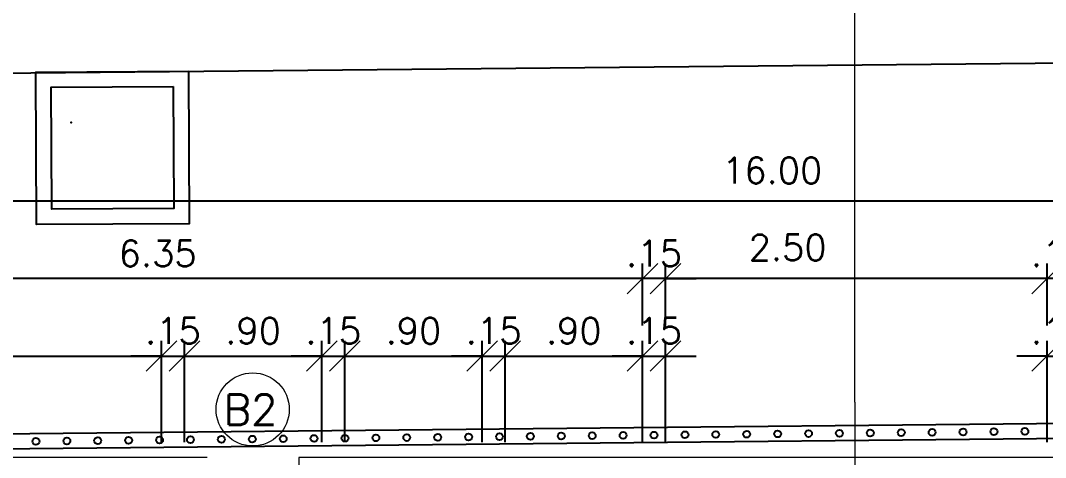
# Model space of a CAD drawing. Header units: millimetres. Extents: x 521 to 1055, y 261 to 520.
# Drawn here: x 533.59 to 540.3, y 424.25 to 427.11 of the extents above; entities that cross this region are included whole.
import ezdxf
from ezdxf.enums import TextEntityAlignment as Align

# ---------------------------------------------------------------- set-up
doc = ezdxf.new("R2010")
doc.units = ezdxf.units.MM
doc.linetypes.add('CONTINU', pattern=[0])
doc.linetypes.add('DASHDOTX2', pattern=[2, 1, -0.5, 0, -0.5])
doc.layers.add('0.1', color=8, linetype='Continuous', lineweight=13)
for name, color, linetype in [('01', 8, 'Continuous'), ('02', 1, 'Continuous'), ('parede', 5, 'Continuous'), ('PENA_02_VEG', 8, 'Continuous')]:
    doc.layers.add(name, color=color, linetype=linetype)
doc.styles.add('ROMANS', font='romans')
doc.styles.get("Standard").update_dxf_attribs({"font": 'romans.shx'})
doc.dimstyles.new('Fares Eng - 50', dxfattribs={"dimscale": 2, "dimtxt": 0.085, "dimasz": 0.1, "dimexe": 0.05, "dimexo": 0.05, "dimgap": 0.04, "dimtad": 1, "dimzin": 4, "dimdsep": 46, "dimtxsty": 'ROMANS', "dimblk1": 'OBLIQUE', "dimblk2": 'OBLIQUE', "dimsah": 1, "dimcen": 0.05, "dimdle": 0.05, "dimclrd": 8, "dimclre": 8, "dimclrt": 8, "dimaunit": 1, "dimadec": 0, "dimazin": 0, "dimtfac": 1, "dimtix": 1, "dimtmove": 2, "dimatfit": 0, "dimldrblk": 'OPEN90', "dimfxl": 1, "dimtolj": 1, "dimtzin": 0, "dimarcsym": 0})

# ---------------------------------------------------------------- blocks, each defined once
blk = doc.blocks.new('_OBLIQUE')
at = {"color": 0, "linetype": 'ByBlock'}
blk.add_line((-0.5, -0.5), (0.5, 0.5), dxfattribs=at)
blk = doc.blocks.new('*D1078')
at = {"layer": '0.1', "color": 8, "linetype": 'CONTINU', "lineweight": -2, "transparency": 16777216}
for p, q in [((531.314, 424.3465), (531.314, 425.0113)), ((534.514, 424.3465), (534.514, 425.0113)), ((531.214, 424.9113), (534.614, 424.9113))]:
    blk.add_line(p, q, dxfattribs=at)
at = {"layer": 'DEFPOINTS', "color": 0, "linetype": 'CONTINU', "lineweight": -2, "transparency": 16777216}
for p in [(534.514, 424.9113), (531.314, 424.2465), (534.514, 424.2465)]:
    blk.add_point(p, dxfattribs=at)
at = {"layer": '0.1', "color": 8, "linetype": 'CONTINU', "lineweight": -2, "transparency": 16777216, "xscale": 0.2, "yscale": 0.2, "zscale": 0.2, "rotation": 180}
blk.add_blockref('_OBLIQUE', (531.314, 424.9113), dxfattribs=at)
at = {"layer": '0.1', "color": 8, "linetype": 'CONTINU', "lineweight": -2, "transparency": 16777216, "xscale": 0.2, "yscale": 0.2, "zscale": 0.2}
blk.add_blockref('_OBLIQUE', (534.514, 424.9113), dxfattribs=at)
at = {"layer": '0.1', "color": 8, "linetype": 'CONTINU', "transparency": 16777216, "insert": (532.914, 425.0763), "char_height": 0.17, "attachment_point": 5, "style": 'ROMANS'}
blk.add_mtext('\\A1;3.20', dxfattribs=at)
blk = doc.blocks.new('_Open90')
at = {"color": 0, "linetype": 'ByBlock', "lineweight": -2}
for p, q in [((-0.5, 0.5), (0, 0)), ((0, 0), (-1, 0)), ((0, 0), (-0.5, -0.5))]:
    blk.add_line(p, q, dxfattribs=at)
blk = doc.blocks.new('*D1080')
at = {"layer": '0.1', "color": 8, "lineweight": -2, "transparency": 16777216}
for p, q in [((535.564, 424.3465), (535.564, 425.0113)), ((535.714, 424.3465), (535.714, 425.0113)), ((535.564, 424.9113), (535.364, 424.9113)), ((535.564, 424.9113), (535.714, 424.9113)), ((535.714, 424.9113), (535.914, 424.9113))]:
    blk.add_line(p, q, dxfattribs=at)
at = {"layer": 'DEFPOINTS', "color": 0, "lineweight": -2, "transparency": 16777216}
for p in [(535.714, 424.9113), (535.564, 424.2465), (535.714, 424.2465)]:
    blk.add_point(p, dxfattribs=at)
at = {"layer": '0.1', "color": 8, "lineweight": -2, "transparency": 16777216, "xscale": 0.2, "yscale": 0.2, "zscale": 0.2}
blk.add_blockref('_OBLIQUE', (535.564, 424.9113), dxfattribs=at)
at = {"layer": '0.1', "color": 8, "lineweight": -2, "transparency": 16777216, "xscale": 0.2, "yscale": 0.2, "zscale": 0.2, "rotation": 180}
blk.add_blockref('_OBLIQUE', (535.714, 424.9113), dxfattribs=at)
at = {"layer": '0.1', "color": 8, "transparency": 16777216, "insert": (535.639, 425.0763), "char_height": 0.17, "attachment_point": 5, "style": 'ROMANS'}
blk.add_mtext('\\A1;.15', dxfattribs=at)
blk = doc.blocks.new('*D1081')
at = {"layer": '0.1', "color": 8, "lineweight": -2, "transparency": 16777216}
for p, q in [((535.714, 424.3465), (535.714, 425.0113)), ((536.614, 424.3465), (536.614, 425.0113)), ((535.614, 424.9113), (536.714, 424.9113))]:
    blk.add_line(p, q, dxfattribs=at)
at = {"layer": 'DEFPOINTS', "color": 0, "lineweight": -2, "transparency": 16777216}
for p in [(536.614, 424.9113), (535.714, 424.2465), (536.614, 424.2465)]:
    blk.add_point(p, dxfattribs=at)
at = {"layer": '0.1', "color": 8, "lineweight": -2, "transparency": 16777216, "xscale": 0.2, "yscale": 0.2, "zscale": 0.2, "rotation": 180}
blk.add_blockref('_OBLIQUE', (535.714, 424.9113), dxfattribs=at)
at = {"layer": '0.1', "color": 8, "lineweight": -2, "transparency": 16777216, "xscale": 0.2, "yscale": 0.2, "zscale": 0.2}
blk.add_blockref('_OBLIQUE', (536.614, 424.9113), dxfattribs=at)
at = {"layer": '0.1', "color": 8, "transparency": 16777216, "insert": (536.164, 425.0763), "char_height": 0.17, "attachment_point": 5, "style": 'ROMANS'}
blk.add_mtext('\\A1;.90', dxfattribs=at)
blk = doc.blocks.new('*D1082')
at = {"layer": '0.1', "color": 8, "linetype": 'CONTINU', "lineweight": -2, "transparency": 16777216}
for p, q in [((536.614, 424.3465), (536.614, 425.0113)), ((536.764, 424.3465), (536.764, 425.0113)), ((536.614, 424.9113), (536.414, 424.9113)), ((536.614, 424.9113), (536.764, 424.9113)), ((536.764, 424.9113), (536.964, 424.9113))]:
    blk.add_line(p, q, dxfattribs=at)
at = {"layer": 'DEFPOINTS', "color": 0, "linetype": 'CONTINU', "lineweight": -2, "transparency": 16777216}
for p in [(536.764, 424.9113), (536.614, 424.2465), (536.764, 424.2465)]:
    blk.add_point(p, dxfattribs=at)
at = {"layer": '0.1', "color": 8, "linetype": 'CONTINU', "lineweight": -2, "transparency": 16777216, "xscale": 0.2, "yscale": 0.2, "zscale": 0.2}
blk.add_blockref('_OBLIQUE', (536.614, 424.9113), dxfattribs=at)
at = {"layer": '0.1', "color": 8, "linetype": 'CONTINU', "lineweight": -2, "transparency": 16777216, "xscale": 0.2, "yscale": 0.2, "zscale": 0.2, "rotation": 180}
blk.add_blockref('_OBLIQUE', (536.764, 424.9113), dxfattribs=at)
at = {"layer": '0.1', "color": 8, "linetype": 'CONTINU', "transparency": 16777216, "insert": (536.689, 425.0763), "char_height": 0.17, "attachment_point": 5, "style": 'ROMANS'}
blk.add_mtext('\\A1;.15', dxfattribs=at)
blk = doc.blocks.new('*D1083')
at = {"layer": '0.1', "color": 8, "linetype": 'CONTINU', "lineweight": -2, "transparency": 16777216}
for p, q in [((536.764, 424.3465), (536.764, 425.0113)), ((537.664, 424.3465), (537.664, 425.0113)), ((536.664, 424.9113), (537.764, 424.9113))]:
    blk.add_line(p, q, dxfattribs=at)
at = {"layer": 'DEFPOINTS', "color": 0, "linetype": 'CONTINU', "lineweight": -2, "transparency": 16777216}
for p in [(537.664, 424.9113), (536.764, 424.2465), (537.664, 424.2465)]:
    blk.add_point(p, dxfattribs=at)
at = {"layer": '0.1', "color": 8, "linetype": 'CONTINU', "lineweight": -2, "transparency": 16777216, "xscale": 0.2, "yscale": 0.2, "zscale": 0.2, "rotation": 180}
blk.add_blockref('_OBLIQUE', (536.764, 424.9113), dxfattribs=at)
at = {"layer": '0.1', "color": 8, "linetype": 'CONTINU', "lineweight": -2, "transparency": 16777216, "xscale": 0.2, "yscale": 0.2, "zscale": 0.2}
blk.add_blockref('_OBLIQUE', (537.664, 424.9113), dxfattribs=at)
at = {"layer": '0.1', "color": 8, "linetype": 'CONTINU', "transparency": 16777216, "insert": (537.214, 425.0763), "char_height": 0.17, "attachment_point": 5, "style": 'ROMANS'}
blk.add_mtext('\\A1;.90', dxfattribs=at)
blk = doc.blocks.new('*D1084')
at = {"layer": '0.1', "color": 8, "linetype": 'CONTINU', "lineweight": -2, "transparency": 16777216}
for p, q in [((537.664, 424.3465), (537.664, 425.0113)), ((537.814, 424.3465), (537.814, 425.0113)), ((537.664, 424.9113), (537.464, 424.9113)), ((537.664, 424.9113), (537.814, 424.9113)), ((537.814, 424.9113), (538.014, 424.9113))]:
    blk.add_line(p, q, dxfattribs=at)
at = {"layer": 'DEFPOINTS', "color": 0, "linetype": 'CONTINU', "lineweight": -2, "transparency": 16777216}
for p in [(537.814, 424.9113), (537.664, 424.2465), (537.814, 424.2465)]:
    blk.add_point(p, dxfattribs=at)
at = {"layer": '0.1', "color": 8, "linetype": 'CONTINU', "lineweight": -2, "transparency": 16777216, "xscale": 0.2, "yscale": 0.2, "zscale": 0.2}
blk.add_blockref('_OBLIQUE', (537.664, 424.9113), dxfattribs=at)
at = {"layer": '0.1', "color": 8, "linetype": 'CONTINU', "lineweight": -2, "transparency": 16777216, "xscale": 0.2, "yscale": 0.2, "zscale": 0.2, "rotation": 180}
blk.add_blockref('_OBLIQUE', (537.814, 424.9113), dxfattribs=at)
at = {"layer": '0.1', "color": 8, "linetype": 'CONTINU', "transparency": 16777216, "insert": (537.739, 425.0763), "char_height": 0.17, "attachment_point": 5, "style": 'ROMANS'}
blk.add_mtext('\\A1;.15', dxfattribs=at)
blk = doc.blocks.new('*D1085')
at = {"layer": '0.1', "color": 8, "linetype": 'CONTINU', "lineweight": -2, "transparency": 16777216}
for p, q in [((540.314, 424.3465), (540.314, 425.0113)), ((540.464, 424.3465), (540.464, 425.0113)), ((540.314, 424.9113), (540.114, 424.9113)), ((540.314, 424.9113), (540.464, 424.9113)), ((540.464, 424.9113), (540.664, 424.9113))]:
    blk.add_line(p, q, dxfattribs=at)
at = {"layer": 'DEFPOINTS', "color": 0, "linetype": 'CONTINU', "lineweight": -2, "transparency": 16777216}
for p in [(540.464, 424.9113), (540.314, 424.2465), (540.464, 424.2465)]:
    blk.add_point(p, dxfattribs=at)
at = {"layer": '0.1', "color": 8, "linetype": 'CONTINU', "lineweight": -2, "transparency": 16777216, "xscale": 0.2, "yscale": 0.2, "zscale": 0.2}
blk.add_blockref('_OBLIQUE', (540.314, 424.9113), dxfattribs=at)
at = {"layer": '0.1', "color": 8, "linetype": 'CONTINU', "lineweight": -2, "transparency": 16777216, "xscale": 0.2, "yscale": 0.2, "zscale": 0.2, "rotation": 180}
blk.add_blockref('_OBLIQUE', (540.464, 424.9113), dxfattribs=at)
at = {"layer": '0.1', "color": 8, "linetype": 'CONTINU', "transparency": 16777216, "insert": (540.389, 425.0763), "char_height": 0.17, "attachment_point": 5, "style": 'ROMANS'}
blk.add_mtext('\\A1;.15', dxfattribs=at)
blk = doc.blocks.new('*D1094')
at = {"layer": '0.1', "color": 8, "linetype": 'CONTINU', "lineweight": -2, "transparency": 16777216}
for p, q in [((540.314, 425.1113), (540.314, 425.519)), ((540.464, 425.1113), (540.464, 425.519)), ((540.314, 425.419), (540.114, 425.419)), ((540.464, 425.419), (540.314, 425.419)), ((540.464, 425.419), (540.664, 425.419))]:
    blk.add_line(p, q, dxfattribs=at)
at = {"layer": 'DEFPOINTS', "color": 0, "linetype": 'CONTINU', "lineweight": -2, "transparency": 16777216}
for p in [(540.314, 425.419), (540.314, 425.0113), (540.464, 425.0113)]:
    blk.add_point(p, dxfattribs=at)
at = {"layer": '0.1', "color": 8, "linetype": 'CONTINU', "lineweight": -2, "transparency": 16777216, "xscale": 0.2, "yscale": 0.2, "zscale": 0.2}
blk.add_blockref('_OBLIQUE', (540.314, 425.419), dxfattribs=at)
at = {"layer": '0.1', "color": 8, "linetype": 'CONTINU', "lineweight": -2, "transparency": 16777216, "xscale": 0.2, "yscale": 0.2, "zscale": 0.2, "rotation": 180}
blk.add_blockref('_OBLIQUE', (540.464, 425.419), dxfattribs=at)
at = {"layer": '0.1', "color": 8, "linetype": 'CONTINU', "transparency": 16777216, "insert": (540.389, 425.584), "char_height": 0.17, "attachment_point": 5, "style": 'ROMANS'}
blk.add_mtext('\\A1;.15', dxfattribs=at)
blk = doc.blocks.new('*D1095')
at = {"layer": '0.1', "color": 8, "linetype": 'CONTINU', "lineweight": -2, "transparency": 16777216}
for p, q in [((537.814, 425.1113), (537.814, 425.519)), ((540.314, 425.1113), (540.314, 425.519)), ((540.414, 425.419), (537.714, 425.419))]:
    blk.add_line(p, q, dxfattribs=at)
at = {"layer": 'DEFPOINTS', "color": 0, "linetype": 'CONTINU', "lineweight": -2, "transparency": 16777216}
for p in [(537.814, 425.419), (537.814, 425.0113), (540.314, 425.0113)]:
    blk.add_point(p, dxfattribs=at)
at = {"layer": '0.1', "color": 8, "linetype": 'CONTINU', "lineweight": -2, "transparency": 16777216, "xscale": 0.2, "yscale": 0.2, "zscale": 0.2, "rotation": 180}
blk.add_blockref('_OBLIQUE', (537.814, 425.419), dxfattribs=at)
at = {"layer": '0.1', "color": 8, "linetype": 'CONTINU', "lineweight": -2, "transparency": 16777216, "xscale": 0.2, "yscale": 0.2, "zscale": 0.2}
blk.add_blockref('_OBLIQUE', (540.314, 425.419), dxfattribs=at)
at = {"layer": '0.1', "color": 8, "linetype": 'CONTINU', "transparency": 16777216, "insert": (538.6141, 425.6228), "char_height": 0.17, "attachment_point": 5, "style": 'ROMANS'}
blk.add_mtext('\\A1;2.50', dxfattribs=at)
blk = doc.blocks.new('*D1096')
at = {"layer": '0.1', "color": 8, "linetype": 'CONTINU', "lineweight": -2, "transparency": 16777216}
for p, q in [((537.664, 425.1113), (537.664, 425.519)), ((537.814, 425.1113), (537.814, 425.519)), ((537.664, 425.419), (537.464, 425.419)), ((537.814, 425.419), (537.664, 425.419)), ((537.814, 425.419), (538.014, 425.419))]:
    blk.add_line(p, q, dxfattribs=at)
at = {"layer": 'DEFPOINTS', "color": 0, "linetype": 'CONTINU', "lineweight": -2, "transparency": 16777216}
for p in [(537.664, 425.419), (537.664, 425.0113), (537.814, 425.0113)]:
    blk.add_point(p, dxfattribs=at)
at = {"layer": '0.1', "color": 8, "linetype": 'CONTINU', "lineweight": -2, "transparency": 16777216, "xscale": 0.2, "yscale": 0.2, "zscale": 0.2}
blk.add_blockref('_OBLIQUE', (537.664, 425.419), dxfattribs=at)
at = {"layer": '0.1', "color": 8, "linetype": 'CONTINU', "lineweight": -2, "transparency": 16777216, "xscale": 0.2, "yscale": 0.2, "zscale": 0.2, "rotation": 180}
blk.add_blockref('_OBLIQUE', (537.814, 425.419), dxfattribs=at)
at = {"layer": '0.1', "color": 8, "linetype": 'CONTINU', "transparency": 16777216, "insert": (537.739, 425.584), "char_height": 0.17, "attachment_point": 5, "style": 'ROMANS'}
blk.add_mtext('\\A1;.15', dxfattribs=at)
blk = doc.blocks.new('*D1097')
at = {"layer": '0.1', "color": 8, "linetype": 'CONTINU', "lineweight": -2, "transparency": 16777216}
for p, q in [((531.314, 425.1113), (531.314, 425.519)), ((537.664, 425.1113), (537.664, 425.519)), ((537.764, 425.419), (531.214, 425.419))]:
    blk.add_line(p, q, dxfattribs=at)
at = {"layer": 'DEFPOINTS', "color": 0, "linetype": 'CONTINU', "lineweight": -2, "transparency": 16777216}
for p in [(531.314, 425.419), (531.314, 425.0113), (537.664, 425.0113)]:
    blk.add_point(p, dxfattribs=at)
at = {"layer": '0.1', "color": 8, "linetype": 'CONTINU', "lineweight": -2, "transparency": 16777216, "xscale": 0.2, "yscale": 0.2, "zscale": 0.2, "rotation": 180}
blk.add_blockref('_OBLIQUE', (531.314, 425.419), dxfattribs=at)
at = {"layer": '0.1', "color": 8, "linetype": 'CONTINU', "lineweight": -2, "transparency": 16777216, "xscale": 0.2, "yscale": 0.2, "zscale": 0.2}
blk.add_blockref('_OBLIQUE', (537.664, 425.419), dxfattribs=at)
at = {"layer": '0.1', "color": 8, "linetype": 'CONTINU', "transparency": 16777216, "insert": (534.489, 425.584), "char_height": 0.17, "attachment_point": 5, "style": 'ROMANS'}
blk.add_mtext('\\A1;6.35', dxfattribs=at)
blk = doc.blocks.new('*D1099')
at = {"layer": '0.1', "color": 8, "linetype": 'CONTINU', "lineweight": -2, "transparency": 16777216}
for p, q in [((531.064, 425.619), (531.064, 426.0268)), ((547.064, 425.619), (547.064, 426.0268)), ((547.164, 425.9268), (530.964, 425.9268))]:
    blk.add_line(p, q, dxfattribs=at)
at = {"layer": 'DEFPOINTS', "color": 0, "linetype": 'CONTINU', "lineweight": -2, "transparency": 16777216}
for p in [(531.064, 425.9268), (531.064, 425.519), (547.064, 425.519)]:
    blk.add_point(p, dxfattribs=at)
at = {"layer": '0.1', "color": 8, "linetype": 'CONTINU', "lineweight": -2, "transparency": 16777216, "xscale": 0.2, "yscale": 0.2, "zscale": 0.2, "rotation": 180}
blk.add_blockref('_OBLIQUE', (531.064, 425.9268), dxfattribs=at)
at = {"layer": '0.1', "color": 8, "linetype": 'CONTINU', "lineweight": -2, "transparency": 16777216, "xscale": 0.2, "yscale": 0.2, "zscale": 0.2}
blk.add_blockref('_OBLIQUE', (547.064, 425.9268), dxfattribs=at)
at = {"layer": '0.1', "color": 8, "linetype": 'CONTINU', "transparency": 16777216, "insert": (538.513, 426.1278), "char_height": 0.17, "attachment_point": 5, "style": 'ROMANS'}
blk.add_mtext('\\A1;16.00', dxfattribs=at)
blk = doc.blocks.new('Cor-4A')
h = blk.add_hatch(color=1)
edge = h.paths.add_edge_path()
edge.add_line((-0.000046, -0.007316), (-0.007572, 0))
edge.add_line((-0.007572, 0), (-0.000141, 0.007314))
edge.add_line((-0.000141, 0.007314), (-0.000141, 0.004997))
edge.add_arc((0.000001, 0), 0.004999, 91.62163, 269.46796)
edge.add_line((-0.000046, -0.004999), (-0.000046, -0.007316))
at = {"linetype": 'DASHDOTX2'}
blk.add_line((0, 0.037351), (0, 0.004998), dxfattribs=at)
at = {"color": 1}
blk.add_lwpolyline([(-0.000046, -0.007316), (-0.007572, 0), (-0.000141, 0.007314), (-0.000141, 0.004997, 0.98138), (-0.000046, -0.004999)], format="xyb", close=True, dxfattribs=at)
blk.add_circle((0, 0), 0.004998, dxfattribs=at)
at = {"color": 3, "style": 'ROMANS'}
blk.add_attdef('O', text='', height=0.006, rotation=90, dxfattribs=at).set_placement((0.000194, 0), align=Align.MIDDLE)
blk = doc.blocks.new('*D1180')
at = {"layer": '0.1', "color": 8, "linetype": 'CONTINU', "lineweight": -2, "transparency": 16777216}
for p, q in [((534.514, 424.3465), (534.514, 425.0113)), ((534.664, 424.3465), (534.664, 425.0113)), ((534.514, 424.9113), (534.314, 424.9113)), ((534.514, 424.9113), (534.664, 424.9113)), ((534.664, 424.9113), (534.864, 424.9113))]:
    blk.add_line(p, q, dxfattribs=at)
at = {"layer": 'DEFPOINTS', "color": 0, "linetype": 'CONTINU', "lineweight": -2, "transparency": 16777216}
for p in [(534.664, 424.9113), (534.514, 424.2465), (534.664, 424.2465)]:
    blk.add_point(p, dxfattribs=at)
at = {"layer": '0.1', "color": 8, "linetype": 'CONTINU', "lineweight": -2, "transparency": 16777216, "xscale": 0.2, "yscale": 0.2, "zscale": 0.2}
blk.add_blockref('_OBLIQUE', (534.514, 424.9113), dxfattribs=at)
at = {"layer": '0.1', "color": 8, "linetype": 'CONTINU', "lineweight": -2, "transparency": 16777216, "xscale": 0.2, "yscale": 0.2, "zscale": 0.2, "rotation": 180}
blk.add_blockref('_OBLIQUE', (534.664, 424.9113), dxfattribs=at)
at = {"layer": '0.1', "color": 8, "linetype": 'CONTINU', "transparency": 16777216, "insert": (534.589, 425.0763), "char_height": 0.17, "attachment_point": 5, "style": 'ROMANS'}
blk.add_mtext('\\A1;.15', dxfattribs=at)
blk = doc.blocks.new('*D1181')
at = {"layer": '0.1', "color": 8, "linetype": 'CONTINU', "lineweight": -2, "transparency": 16777216}
for p, q in [((534.664, 424.3465), (534.664, 425.0113)), ((535.564, 424.3465), (535.564, 425.0113)), ((534.564, 424.9113), (535.664, 424.9113))]:
    blk.add_line(p, q, dxfattribs=at)
at = {"layer": 'DEFPOINTS', "color": 0, "linetype": 'CONTINU', "lineweight": -2, "transparency": 16777216}
for p in [(535.564, 424.9113), (534.664, 424.2465), (535.564, 424.2465)]:
    blk.add_point(p, dxfattribs=at)
at = {"layer": '0.1', "color": 8, "linetype": 'CONTINU', "lineweight": -2, "transparency": 16777216, "xscale": 0.2, "yscale": 0.2, "zscale": 0.2, "rotation": 180}
blk.add_blockref('_OBLIQUE', (534.664, 424.9113), dxfattribs=at)
at = {"layer": '0.1', "color": 8, "linetype": 'CONTINU', "lineweight": -2, "transparency": 16777216, "xscale": 0.2, "yscale": 0.2, "zscale": 0.2}
blk.add_blockref('_OBLIQUE', (535.564, 424.9113), dxfattribs=at)
at = {"layer": '0.1', "color": 8, "linetype": 'CONTINU', "transparency": 16777216, "insert": (535.114, 425.0763), "char_height": 0.17, "attachment_point": 5, "style": 'ROMANS'}
blk.add_mtext('\\A1;.90', dxfattribs=at)
blk = doc.blocks.new('SUP')
at = {"layer": '01', "color": 8}
for p, q in [((247.1784, 61.9223), (222.7, 61.6788)), ((247.1784, 61.8223), (222.8, 61.5798))]:
    blk.add_line(p, q, dxfattribs=at)
at = {"layer": '02', "color": 8}
blk.add_line((220.1873, 64.0216), (246.6776, 64.2719), dxfattribs=at)
at = {"layer": '02', "color": 8, "linetype": 'CONTINU', "lineweight": -2}
for points in [[(226.1765, 64.0782), (226.1814, 63.0782), (225.1815, 63.0732), (225.1765, 64.0732), (226.1765, 64.0782)], [(226.077, 63.9777), (226.081, 63.1777), (225.281, 63.1737), (225.277, 63.9737), (226.077, 63.9777)]]:
    blk.add_lwpolyline(points, dxfattribs=at)
at = {"layer": 'parede', "color": 8}
for centre in [(225.785, 61.6595), (225.9873, 61.6615), (226.1897, 61.6635), (226.3921, 61.6655), (226.5944, 61.6675), (226.7968, 61.6695), (226.9991, 61.6716), (227.2015, 61.6736), (227.4038, 61.6756), (227.6062, 61.6776), (227.8085, 61.6796), (228.0109, 61.6816), (228.2133, 61.6836), (228.4156, 61.6857), (228.618, 61.6877), (228.8203, 61.6897), (229.0227, 61.6917), (229.225, 61.6937), (229.4274, 61.6957), (229.6297, 61.6977), (229.8321, 61.6997), (230.0345, 61.7018), (230.2368, 61.7038), (230.4392, 61.7058), (230.6415, 61.7078), (230.8439, 61.7098), (231.0462, 61.7118), (231.2486, 61.7138), (231.4509, 61.7159), (231.6533, 61.7179), (225.1779, 61.6534), (225.3803, 61.6555), (225.5826, 61.6575)]:
    blk.add_circle(centre, 0.0225, dxfattribs=at)
at = {"layer": 'PENA_02_VEG', "color": 8, "linetype": 'Continuous'}
blk.add_point((225.4075, 63.7416), dxfattribs=at)

msp = doc.modelspace()

# ---------------------------------------------------------------- linework, layer by layer
at = {"layer": '0.1', "color": 8, "linetype": 'DASHDOTX2', "ltscale": 0.5}
msp.add_line((539.05324, 424.60892), (539.05324, 371.68747), dxfattribs=at)
at = {"layer": '0.1', "color": 7}
for p, q in [((534.81404, 424.24649), (531.06404, 424.24649)), ((547.06404, 424.24649), (535.41404, 424.24649)), ((535.41404, 424.24649), (535.41404, 423.99649))]:
    msp.add_line(p, q, dxfattribs=at)
at = {"layer": '0.1', "color": 8}
msp.add_circle((535.11131, 424.56165), 0.23964, dxfattribs=at)

# ---------------------------------------------------------------- block references
at = {"layer": '0.1', "color": 8, "linetype": 'CONTINU', "lineweight": -2}
msp.add_blockref('SUP', (308.51399, 362.69961), dxfattribs=at)
at = {"layer": '0.1', "color": 8}
ref = msp.add_blockref('Cor-4A', (539.05324, 427.95557), dxfattribs=dict(at, xscale=-89.59999999999991, yscale=89.59999999999997, zscale=89.60000000000001, rotation=180))
ref.add_attrib('O', 'D', dxfattribs={"layer": '0', "color": 3, "height": 0.5376, "style": 'ROMANS'}).set_placement((539.07063, 427.95557), align=Align.MIDDLE)

# ---------------------------------------------------------------- texts
msp.add_text('B2', height=0.2, dxfattribs=at).set_placement((534.92071, 424.46013))

# ---------------------------------------------------------------- dimensions: what is measured, and where the dimension line sits
at = {"layer": '0.1', "color": 8, "linetype": 'CONTINU'}
for base, p1, p2, picture, middle in [((531.06404, 425.92676), (547.06404, 425.51904), (531.06404, 425.51904), '*D1099', (538.51301, 426.12778)), ((537.81404, 425.41904), (540.31404, 425.01132), (537.81404, 425.01132), '*D1095', (538.61411, 425.62277))]:
    dim = msp.add_linear_dim(base=base, p1=p1, p2=p2, dimstyle='Fares Eng - 50', dxfattribs=at)
    dim.commit()
    dim.dimension.update_dxf_attribs({"geometry": picture, "text_midpoint": middle, "dimtype": 160})
for base, p1, p2, picture, middle in [((531.31404, 425.41904), (537.66404, 425.01132), (531.31404, 425.01132), '*D1097', (534.48904, 425.58404)), ((537.66404, 425.41904), (537.81404, 425.01132), (537.66404, 425.01132), '*D1096', (537.73904, 425.58404)), ((540.31404, 425.41904), (540.46404, 425.01132), (540.31404, 425.01132), '*D1094', (540.38904, 425.58404)), ((534.51404, 424.91132), (531.31404, 424.24649), (534.51404, 424.24649), '*D1078', (532.91404, 425.07632)), ((534.66404, 424.91132), (534.51404, 424.24649), (534.66404, 424.24649), '*D1180', (534.58904, 425.07632)), ((535.56404, 424.91132), (534.66404, 424.24649), (535.56404, 424.24649), '*D1181', (535.11404, 425.07632)), ((536.76404, 424.91132), (536.61404, 424.24649), (536.76404, 424.24649), '*D1082', (536.68904, 425.07632)), ((537.66404, 424.91132), (536.76404, 424.24649), (537.66404, 424.24649), '*D1083', (537.21404, 425.07632)), ((537.81404, 424.91132), (537.66404, 424.24649), (537.81404, 424.24649), '*D1084', (537.73904, 425.07632)), ((540.46404, 424.91132), (540.31404, 424.24649), (540.46404, 424.24649), '*D1085', (540.38904, 425.07632))]:
    dim = msp.add_linear_dim(base=base, p1=p1, p2=p2, dimstyle='Fares Eng - 50', dxfattribs=at)
    dim.commit()
    dim.dimension.update_dxf_attribs({"geometry": picture, "text_midpoint": middle})
at = {"layer": '0.1', "color": 7}
for base, p1, p2, picture, middle in [((535.71404, 424.91132), (535.56404, 424.24649), (535.71404, 424.24649), '*D1080', (535.63904, 425.07632)), ((536.61404, 424.91132), (535.71404, 424.24649), (536.61404, 424.24649), '*D1081', (536.16404, 425.07632))]:
    dim = msp.add_linear_dim(base=base, p1=p1, p2=p2, dimstyle='Fares Eng - 50', dxfattribs=at)
    dim.commit()
    dim.dimension.update_dxf_attribs({"geometry": picture, "text_midpoint": middle})

doc.saveas('drawing.dxf')
